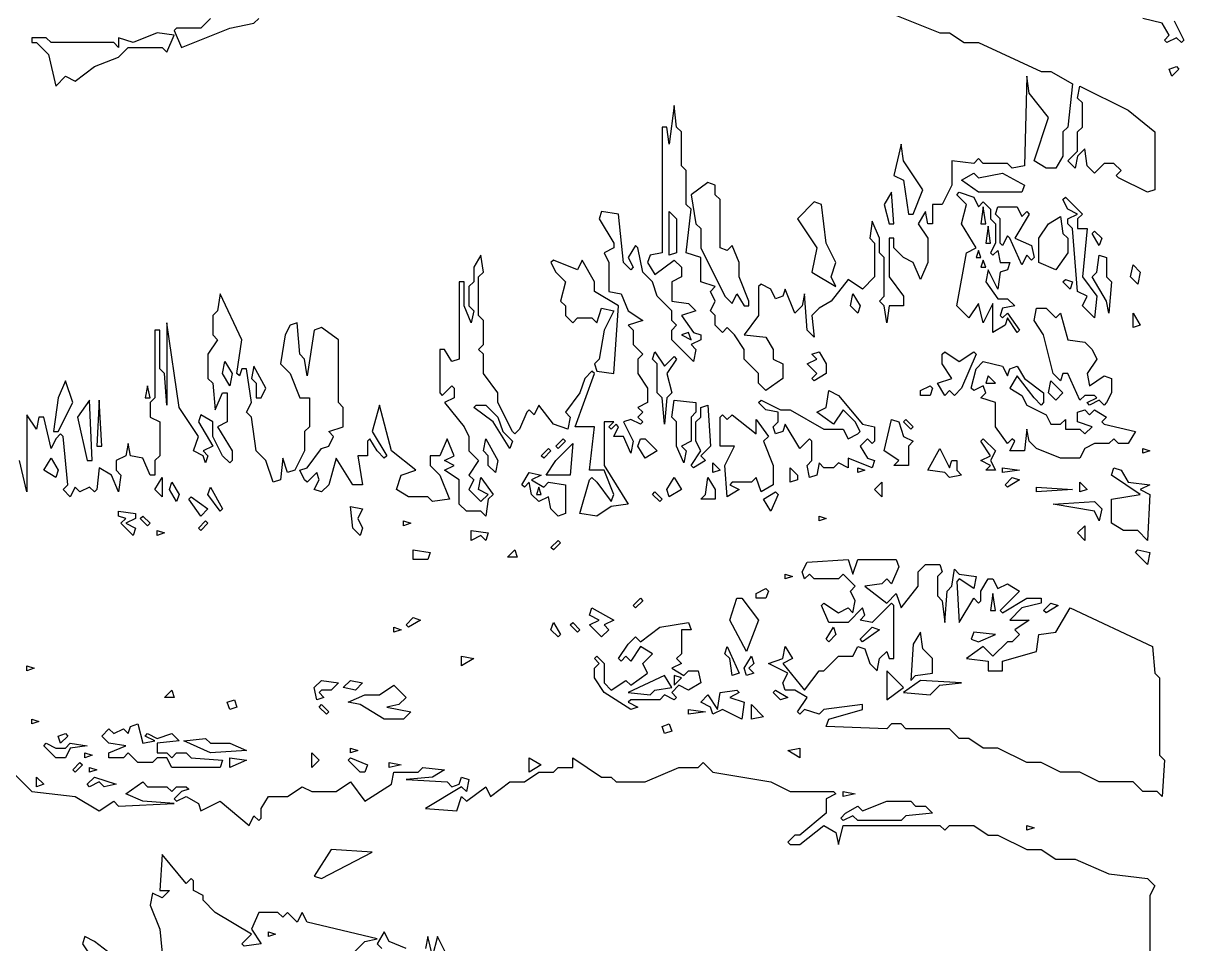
# Model space of a CAD drawing. Header units: millimetres. Extents: x -1921 to 1919, y -2 to 9002.
# Drawn here: x -1151 to -94, y 4905 to 5744 of the extents above; entities that cross this region are included whole.
import ezdxf

# ---------------------------------------------------------------- set-up
doc = ezdxf.new("R2010")
doc.units = ezdxf.units.MM
doc.layers.add('ALMOND-DRAW-PROFILE', color=7, linetype='Continuous', lineweight=25)

msp = doc.modelspace()

# ---------------------------------------------------------------- linework, layer by layer
at = {"layer": 'ALMOND-DRAW-PROFILE'}
for points in [[(-360, 5752.7), (-315.9, 5735.1), (-307.1, 5735.1), (-293.9, 5726.3), (-280.7, 5726.3), (-223.5, 5699.9), (-214.7, 5699.9), (-194.9, 5688.8), (-199.3, 5649.2), (-203.7, 5644.8), (-203.7, 5622.8), (-210.3, 5611.8), (-219.1, 5611.8), (-230.1, 5618.4), (-216.9, 5658), (-234.5, 5680), (-236.7, 5695.5), (-238.9, 5614), (-249.9, 5611.8), (-254.3, 5616.2), (-276.3, 5616.2), (-280.7, 5620.6), (-285.1, 5616.2), (-304.9, 5618.4), (-304.9, 5596.4), (-313.7, 5578.8), (-322.5, 5578.8), (-322.5, 5561.2), (-326.9, 5561.2), (-329.1, 5572.2), (-335.8, 5561.2), (-326.9, 5547.9), (-326.9, 5525.9), (-333.6, 5510.5), (-340.2, 5525.9), (-349, 5530.3), (-357.8, 5539.1), (-357.8, 5547.9), (-362.2, 5547.9), (-362.2, 5512.7), (-349, 5495.1), (-349, 5486.3), (-362.2, 5486.3), (-364.4, 5470.9), (-366.6, 5486.3), (-371, 5490.7), (-366.6, 5495.1), (-366.6, 5530.3), (-371, 5534.7), (-371, 5547.9), (-377.6, 5563.4), (-379.8, 5547.9), (-375.4, 5543.5), (-375.4, 5512.7), (-386.4, 5501.7), (-399.6, 5510.5), (-415, 5490.7), (-426, 5484.1), (-432.6, 5477.5), (-430.4, 5457.7), (-437, 5464.3), (-439.2, 5497.3), (-441.4, 5486.3), (-448, 5479.7), (-456.8, 5501.7), (-459, 5495.1), (-465.6, 5492.9), (-470, 5501.7), (-478.9, 5506.1), (-481.1, 5503.9), (-481.1, 5477.5), (-494.3, 5459.9), (-474.5, 5457.7), (-467.8, 5446.7), (-467.8, 5437.9), (-459, 5433.5), (-459, 5420.3), (-474.5, 5409.2), (-481.1, 5415.9), (-481.1, 5424.7), (-494.3, 5437.9), (-494.3, 5446.7), (-503.1, 5459.9), (-509.7, 5466.5), (-514.1, 5462.1), (-520.7, 5468.7), (-520.7, 5477.5), (-525.1, 5481.9), (-520.7, 5490.7), (-525.1, 5499.5), (-520.7, 5503.9), (-533.9, 5508.3), (-533.9, 5530.3), (-547.1, 5534.7), (-542.7, 5574.4), (-547.1, 5578.8), (-547.1, 5609.6), (-551.5, 5614), (-551.5, 5644.8), (-555.9, 5649.2), (-558.1, 5669), (-562.5, 5633.8), (-564.7, 5649.2), (-569.1, 5649.2), (-569.1, 5534.7), (-580.1, 5532.5), (-582.3, 5525.9), (-575.7, 5514.9), (-558.1, 5528.1), (-551.5, 5521.5), (-551.5, 5512.7), (-560.3, 5508.3), (-560.3, 5490.7), (-544.9, 5488.5), (-538.3, 5481.9), (-551.5, 5477.5), (-540.5, 5462.1), (-533.9, 5459.9), (-533.9, 5455.5), (-542.7, 5451.1), (-538.3, 5446.7), (-540.5, 5435.7), (-560.3, 5455.5), (-560.3, 5464.3), (-555.9, 5468.7), (-560.3, 5473.1), (-560.3, 5481.9), (-573.5, 5495.1), (-577.9, 5508.3), (-586.7, 5517.1), (-591.1, 5539.1), (-593.3, 5541.3), (-599.9, 5530.3), (-595.5, 5521.5), (-597.7, 5519.3), (-604.3, 5525.9), (-608.7, 5570), (-624.2, 5572.2), (-626.4, 5565.6), (-613.1, 5543.5), (-613.1, 5539.1), (-622, 5534.7), (-617.6, 5525.9), (-617.6, 5499.5), (-606.5, 5497.3), (-599.9, 5481.9), (-586.7, 5473.1), (-599.9, 5468.7), (-595.5, 5464.3), (-595.5, 5451.1), (-586.7, 5442.3), (-591.1, 5437.9), (-591.1, 5424.7), (-582.3, 5411.4), (-582.3, 5398.2), (-591.1, 5393.8), (-586.7, 5389.4), (-591.1, 5385), (-586.7, 5380.6), (-588.9, 5378.4), (-597.7, 5382.8), (-604.3, 5380.6), (-595.5, 5363), (-597.7, 5352), (-604.3, 5367.4), (-613.1, 5367.4), (-608.7, 5376.2), (-610.9, 5378.4), (-615.4, 5374), (-617.6, 5376.2), (-613.1, 5380.6), (-622, 5380.6), (-622, 5341), (-599.9, 5305.8), (-615.4, 5303.6), (-628.6, 5294.8), (-644, 5297), (-635.2, 5327.8), (-633, 5330), (-628.6, 5325.6), (-615.4, 5308), (-613.1, 5314.6), (-622, 5336.6), (-635.2, 5336.6), (-630.8, 5376.2), (-648.4, 5376.2), (-630.8, 5424.7), (-633, 5426.9), (-639.6, 5420.3), (-644, 5407), (-657.2, 5389.4), (-652.8, 5385), (-655, 5374), (-668.2, 5378.4), (-681.4, 5396), (-685.8, 5387.2), (-690.2, 5391.6), (-692.4, 5389.4), (-699, 5374), (-703.4, 5369.6), (-705.6, 5371.8), (-718.8, 5398.2), (-718.8, 5407), (-732, 5424.7), (-732, 5442.3), (-736.4, 5446.7), (-732, 5451.1), (-732, 5473.1), (-736.4, 5477.5), (-736.4, 5512.7), (-732, 5517.1), (-734.2, 5532.5), (-740.8, 5521.5), (-740.8, 5508.3), (-745.2, 5503.9), (-745.2, 5486.3), (-740.8, 5481.9), (-743, 5470.9), (-749.6, 5486.3), (-749.6, 5508.3), (-754, 5508.3), (-754, 5437.9), (-760.7, 5435.7), (-767.3, 5446.7), (-771.7, 5446.7), (-771.7, 5407), (-769.5, 5404.8), (-760.7, 5413.6), (-758.5, 5411.4), (-758.5, 5402.6), (-767.3, 5398.2), (-749.6, 5376.2), (-745.2, 5367.4), (-745.2, 5354.2), (-736.4, 5345.4), (-745.2, 5332.2), (-740.8, 5327.8), (-745.2, 5319), (-734.2, 5308), (-727.6, 5314.6), (-736.4, 5319), (-734.2, 5330), (-723.2, 5314.6), (-727.6, 5310.2), (-729.8, 5294.8), (-734.2, 5299.2), (-747.4, 5299.2), (-754, 5305.8), (-754, 5327.8), (-767.3, 5336.6), (-758.5, 5341), (-767.3, 5345.4), (-758.5, 5349.8), (-765.1, 5365.2), (-771.7, 5349.8), (-780.5, 5349.8), (-780.5, 5341), (-771.7, 5332.2), (-762.9, 5310.2), (-778.3, 5308), (-782.7, 5312.4), (-800.3, 5312.4), (-811.3, 5319), (-806.9, 5332.2), (-793.7, 5336.6), (-815.7, 5354.2), (-826.7, 5396), (-833.3, 5371.8), (-820.1, 5349.8), (-822.3, 5347.6), (-828.9, 5354.2), (-835.5, 5365.2), (-837.7, 5363), (-837.7, 5349.8), (-846.5, 5349.8), (-842.1, 5323.4), (-850.9, 5323.4), (-866.3, 5347.6), (-872.9, 5323.4), (-879.5, 5316.8), (-886.1, 5319), (-881.7, 5327.8), (-883.9, 5334.4), (-892.7, 5325.6), (-894.9, 5327.8), (-899.4, 5336.6), (-892.7, 5338.8), (-879.5, 5356.4), (-872.9, 5358.6), (-868.5, 5367.4), (-872.9, 5371.8), (-859.7, 5376.2), (-859.7, 5393.8), (-864.1, 5398.2), (-864.1, 5455.5), (-879.5, 5466.5), (-886.1, 5464.3), (-892.7, 5422.5), (-894.9, 5437.9), (-899.4, 5442.3), (-901.6, 5470.9), (-908.2, 5468.7), (-912.6, 5459.9), (-917, 5433.5), (-908.2, 5424.7), (-899.4, 5402.6), (-890.5, 5402.6), (-890.5, 5376.2), (-894.9, 5371.8), (-894.9, 5354.2), (-903.8, 5336.6), (-910.4, 5334.4), (-914.8, 5347.6), (-917, 5327.8), (-923.6, 5325.6), (-930.2, 5345.4), (-939, 5354.2), (-943.4, 5385), (-947.8, 5389.4), (-943.4, 5398.2), (-947.8, 5429.1), (-952.2, 5429.1), (-954.4, 5422.5), (-956.6, 5424.7), (-952.2, 5455.5), (-972, 5497.3), (-974.2, 5481.9), (-978.6, 5477.5), (-978.6, 5459.9), (-974.2, 5455.5), (-983, 5442.3), (-983, 5420.3), (-978.6, 5415.9), (-976.4, 5391.6), (-969.8, 5407), (-965.4, 5407), (-965.4, 5380.6), (-974.2, 5376.2), (-961, 5354.2), (-961, 5345.4), (-963.2, 5343.2), (-969.8, 5349.8), (-978.6, 5367.4), (-978.6, 5380.6), (-989.6, 5387.2), (-991.8, 5380.6), (-978.6, 5358.6), (-987.4, 5354.2), (-983, 5349.8), (-985.2, 5343.2), (-987.4, 5349.8), (-996.2, 5354.2), (-991.8, 5367.4), (-1009.4, 5393.8), (-1020.4, 5470.9), (-1020.4, 5396), (-1022.6, 5424.7), (-1027, 5429.1), (-1027, 5464.3), (-1031.4, 5464.3), (-1031.4, 5402.6), (-1035.8, 5398.2), (-1035.8, 5385), (-1027, 5380.6), (-1027, 5349.8), (-1031.4, 5345.4), (-1031.4, 5332.2), (-1035.8, 5332.2), (-1042.5, 5347.6), (-1053.5, 5349.8), (-1055.7, 5360.8), (-1057.9, 5349.8), (-1066.7, 5345.4), (-1066.7, 5336.6), (-1062.3, 5332.2), (-1064.5, 5316.8), (-1071.1, 5332.2), (-1082.1, 5338.8), (-1084.3, 5319), (-1086.5, 5316.8), (-1090.9, 5321.2), (-1099.7, 5316.8), (-1104.1, 5321.2), (-1108.5, 5312.4), (-1115.1, 5319), (-1110.7, 5323.4), (-1115.1, 5367.4), (-1117.3, 5369.6), (-1121.7, 5365.2), (-1126.1, 5356.4), (-1132.7, 5385), (-1137.1, 5385), (-1139.3, 5374), (-1148.1, 5387.2), (-1148.1, 5316.8), (-1154.7, 5345.4)], [(-980.8, 5748.3), (-989.6, 5739.5), (-1011.6, 5739.5), (-1013.8, 5737.3), (-1007.2, 5721.9), (-963.2, 5739.5), (-941.2, 5743.9), (-936.8, 5748.3)], [(-102.4, 5746.1), (-93.6, 5728.5), (-95.8, 5726.3), (-100.2, 5730.7), (-109, 5726.3), (-111.2, 5728.5), (-106.8, 5732.9), (-113.4, 5743.9), (-131, 5748.3)], [(-1159.1, 5059.2), (-1143.7, 5043.8), (-1104.1, 5039.4), (-1082.1, 5026.2), (-1068.9, 5035), (-1064.5, 5030.6), (-1013.8, 5032.8), (-1042.5, 5035), (-1057.9, 5041.6), (-1042.5, 5052.6), (-1038.1, 5048.2), (-1020.4, 5048.2), (-1016, 5043.8), (-1011.6, 5048.2), (-1002.8, 5048.2), (-1000.6, 5046), (-1007.2, 5043.8), (-1013.8, 5037.2), (-1011.6, 5035), (-1002.8, 5039.4), (-991.8, 5032.8), (-989.6, 5026.2), (-972, 5035), (-945.6, 5013), (-941.2, 5021.8), (-936.8, 5017.4), (-934.6, 5019.6), (-934.6, 5028.4), (-928, 5039.4), (-910.4, 5039.4), (-897.2, 5048.2), (-888.3, 5043.8), (-866.3, 5043.8), (-853.1, 5052.6), (-839.9, 5035), (-815.7, 5050.4), (-813.5, 5061.4), (-791.5, 5061.4), (-787.1, 5065.8), (-767.3, 5063.6), (-778.3, 5057), (-802.5, 5054.8), (-765.1, 5052.6), (-760.7, 5048.2), (-754, 5050.4), (-751.8, 5057), (-745.2, 5054.8), (-747.4, 5043.8), (-751.8, 5048.2), (-784.9, 5028.4), (-756.3, 5026.2), (-751.8, 5039.4), (-747.4, 5035), (-729.8, 5048.2), (-725.4, 5039.4), (-707.8, 5052.6), (-694.6, 5052.6), (-681.4, 5061.4), (-668.2, 5061.4), (-663.8, 5065.8), (-650.6, 5065.8), (-650.6, 5074.6), (-624.2, 5057), (-615.4, 5057), (-610.9, 5052.6), (-584.5, 5052.6), (-553.7, 5065.8), (-536.1, 5065.8), (-531.7, 5070.2), (-522.9, 5061.4), (-470, 5052.6), (-452.4, 5043.8), (-412.8, 5043.8), (-410.6, 5041.6), (-419.4, 5037.2), (-419.4, 5024), (-443.6, 5004.2), (-448, 5004.2), (-454.6, 4997.6), (-452.4, 4995.4), (-443.6, 4995.4), (-421.6, 5013), (-410.6, 5006.4), (-408.4, 4995.4), (-404, 5013), (-315.9, 5013), (-311.5, 5008.6), (-307.1, 5013), (-285.1, 5013), (-271.9, 5004.2), (-263.1, 5004.2), (-236.7, 4990.9), (-223.5, 4990.9), (-210.3, 4982.1), (-192.7, 4982.1), (-161.8, 4968.9), (-126.6, 4964.5), (-120, 4957.9), (-124.4, 4949.1), (-124.4, 4887.5)], [(-850.9, 4896.3), (-839.9, 4907.3), (-828.9, 4909.5), (-892.7, 4924.9), (-897.2, 4933.7), (-901.6, 4924.9), (-910.4, 4933.7), (-914.8, 4929.3), (-919.2, 4933.7), (-936.8, 4933.7), (-943.4, 4918.3), (-934.6, 4905.1), (-950, 4902.9), (-952.2, 4905.1), (-943.4, 4913.9), (-976.4, 4933.7), (-987.4, 4944.7), (-987.4, 4949.1), (-996.2, 4953.5), (-996.2, 4962.3), (-998.4, 4964.5), (-1002.8, 4960.1), (-1024.8, 4986.5), (-1027, 4953.5), (-1018.2, 4953.5), (-1024.8, 4946.9), (-1033.6, 4951.3), (-1035.8, 4940.3), (-1027, 4918.3), (-1022.6, 4874.3)], [(-1066.7, 4891.9), (-1086.5, 4907.3), (-1095.3, 4911.7), (-1097.5, 4905.1), (-1079.9, 4878.7)], [(-802.5, 4900.7), (-817.9, 4907.3), (-822.3, 4916.1), (-828.9, 4905.1), (-824.5, 4900.7)], [(-765.1, 4894.1), (-773.9, 4911.7), (-778.3, 4894.1), (-782.7, 4911.7), (-784.9, 4900.7)]]:
    msp.add_lwpolyline(points, dxfattribs=at)
for points in [[(-1121.7, 5686.6), (-1112.9, 5695.5), (-1104.1, 5691), (-1086.5, 5704.3), (-1064.5, 5713.1), (-1055.7, 5721.9), (-1024.8, 5721.9), (-1020.4, 5717.5), (-1013.8, 5732.9), (-1029.2, 5735.1), (-1051.3, 5726.3), (-1064.5, 5730.7), (-1064.5, 5721.9), (-1068.9, 5726.3), (-1126.1, 5726.3), (-1130.5, 5730.7), (-1143.7, 5730.7), (-1143.7, 5726.3), (-1139.3, 5726.3), (-1128.3, 5715.3)], [(-104.6, 5695.5), (-106.8, 5702.1), (-100.2, 5704.3), (-98, 5702.1)], [(-126.6, 5589.8), (-153, 5603), (-155.2, 5605.2), (-150.8, 5609.6), (-157.4, 5616.2), (-166.2, 5616.2), (-175, 5607.4), (-181.6, 5614), (-183.8, 5629.4), (-190.4, 5622.8), (-192.7, 5611.8), (-199.3, 5618.4), (-190.4, 5627.2), (-190.4, 5644.8), (-186, 5649.2), (-186, 5671.2), (-190.4, 5675.6), (-188.2, 5686.6), (-144.2, 5664.6), (-120, 5644.8), (-120, 5592)], [(-344.6, 5570), (-340.2, 5570), (-331.3, 5592), (-349, 5618.4), (-351.2, 5633.8), (-357.8, 5605.2), (-349, 5600.8)], [(-280.7, 5589.8), (-296.1, 5600.8), (-285.1, 5607.4), (-280.7, 5603), (-258.7, 5607.4), (-238.9, 5596.4), (-241.1, 5589.8)], [(-494.3, 5486.3), (-489.9, 5486.3), (-489.9, 5490.7), (-498.7, 5512.7), (-498.7, 5525.9), (-505.3, 5541.3), (-509.7, 5536.9), (-516.3, 5539.1), (-516.3, 5583.2), (-520.7, 5587.6), (-520.7, 5596.4), (-527.3, 5598.6), (-542.7, 5587.6), (-538.3, 5561.2), (-533.9, 5556.8), (-533.9, 5539.1), (-511.9, 5495.1), (-505.3, 5488.5), (-500.9, 5497.3)], [(-362.2, 5561.2), (-357.8, 5561.2), (-360, 5589.8), (-366.6, 5578.8)], [(-267.5, 5462.1), (-267.5, 5488.5), (-276.3, 5470.9), (-280.7, 5488.5), (-289.5, 5475.3), (-300.5, 5486.3), (-291.7, 5534.7), (-282.9, 5539.1), (-296.1, 5561.2), (-291.7, 5578.8), (-300.5, 5587.6), (-298.3, 5589.8), (-285.1, 5585.4), (-280.7, 5576.6), (-276.3, 5581), (-269.7, 5574.4), (-269.7, 5565.6), (-265.3, 5561.2), (-265.3, 5543.5), (-269.7, 5534.7), (-267.5, 5532.5), (-263.1, 5536.9), (-260.9, 5525.9), (-252.1, 5525.9), (-254.3, 5519.3), (-260.9, 5517.1), (-263.1, 5501.7), (-271.9, 5519.3), (-274.1, 5508.3), (-263.1, 5492.9), (-254.3, 5492.9), (-247.7, 5486.3), (-258.7, 5484.1), (-260.9, 5477.5), (-258.7, 5475.3), (-254.3, 5479.7), (-243.3, 5464.3), (-245.5, 5462.1), (-254.3, 5475.3), (-256.5, 5468.7)], [(-410.6, 5503.9), (-415, 5512.7), (-410.6, 5525.9), (-419.4, 5543.5), (-423.8, 5578.8), (-430.4, 5581), (-445.8, 5565.6), (-428.2, 5539.1), (-432.6, 5517.1)], [(-278.5, 5561.2), (-274.1, 5561.2), (-276.3, 5576.6)], [(-241.1, 5523.7), (-252.1, 5547.9), (-254.3, 5550.1), (-258.7, 5541.3), (-260.9, 5543.5), (-260.9, 5565.6), (-265.3, 5570), (-263.1, 5576.6), (-245.5, 5576.6), (-241.1, 5567.8), (-236.7, 5572.2), (-234.5, 5570), (-247.7, 5547.9), (-232.3, 5541.3), (-230.1, 5530.3), (-232.3, 5528.1), (-236.7, 5532.5)], [(-175, 5475.3), (-186, 5486.3), (-181.6, 5495.1), (-190.4, 5499.5), (-194.9, 5556.8), (-199.3, 5561.2), (-199.3, 5565.6), (-190.4, 5570), (-199.3, 5574.4), (-203.7, 5583.2), (-201.5, 5585.4), (-186, 5570), (-190.4, 5565.6), (-190.4, 5556.8), (-181.6, 5556.8), (-186, 5512.7), (-172.8, 5495.1)], [(-562.5, 5532.5), (-562.5, 5572.2), (-555.9, 5565.6), (-555.9, 5534.7)], [(-225.7, 5525.9), (-225.7, 5547.9), (-216.9, 5561.2), (-205.9, 5567.8), (-203.7, 5552.3), (-199.3, 5547.9), (-199.3, 5534.7), (-210.3, 5519.3)], [(-274.1, 5543.5), (-269.7, 5543.5), (-271.9, 5559)], [(-170.6, 5541.3), (-177.2, 5552.3), (-175, 5554.5), (-168.4, 5547.9)], [(-282.9, 5530.3), (-278.5, 5530.3), (-280.7, 5536.9)], [(-613.1, 5424.7), (-608.7, 5486.3), (-630.8, 5499.5), (-630.8, 5508.3), (-641.8, 5528.1), (-646.2, 5519.3), (-668.2, 5528.1), (-670.4, 5525.9), (-666, 5517.1), (-657.2, 5508.3), (-661.6, 5490.7), (-657.2, 5486.3), (-657.2, 5477.5), (-650.6, 5470.9), (-646.2, 5475.3), (-633, 5475.3), (-628.6, 5470.9), (-624.2, 5484.1), (-613.1, 5481.9), (-622, 5464.3), (-626.4, 5437.9), (-630.8, 5433.5), (-628.6, 5426.9)], [(-278.5, 5521.5), (-274.1, 5521.5), (-276.3, 5528.1)], [(-161.8, 5479.7), (-164, 5490.7), (-177.2, 5512.7), (-172.8, 5517.1), (-170.6, 5532.5), (-164, 5530.3), (-164, 5512.7), (-159.6, 5508.3)], [(-135.4, 5506.1), (-142, 5512.7), (-139.8, 5523.7), (-133.2, 5517.1)], [(-197.1, 5501.7), (-203.7, 5508.3), (-201.5, 5510.5), (-194.9, 5508.3)], [(-390.8, 5479.7), (-397.4, 5486.3), (-395.2, 5497.3), (-388.6, 5486.3)], [(-179.4, 5396), (-181.6, 5398.2), (-172.8, 5402.6), (-175, 5404.8), (-183.8, 5404.8), (-188.2, 5400.4), (-199.3, 5424.7), (-203.7, 5424.7), (-205.9, 5418.1), (-212.5, 5424.7), (-221.3, 5459.9), (-230.1, 5473.1), (-227.9, 5484.1), (-219.1, 5484.1), (-210.3, 5475.3), (-205.9, 5479.7), (-199.3, 5455.5), (-183.8, 5453.3), (-177.2, 5446.7), (-172.8, 5437.9), (-181.6, 5424.7), (-179.4, 5413.6), (-166.2, 5422.5), (-159.6, 5420.3), (-159.6, 5407), (-164, 5398.2), (-166.2, 5396), (-170.6, 5400.4)], [(-139.8, 5466.5), (-139.8, 5479.7), (-133.2, 5468.7)], [(-542.7, 5455.5), (-544.9, 5462.1), (-551.5, 5459.9)], [(-566.9, 5378.4), (-569.1, 5402.6), (-573.5, 5407), (-573.5, 5433.5), (-577.9, 5437.9), (-575.7, 5444.5), (-566.9, 5431.3), (-558.1, 5440.1), (-555.9, 5437.9), (-564.7, 5424.7), (-560.3, 5407), (-564.7, 5402.6)], [(-430.4, 5418.1), (-432.6, 5420.3), (-428.2, 5424.7), (-437, 5433.5), (-428.2, 5437.9), (-432.6, 5442.3), (-426, 5444.5), (-419.4, 5433.5), (-419.4, 5424.7)], [(-311.5, 5404.8), (-318.1, 5415.9), (-304.9, 5420.3), (-313.7, 5433.5), (-313.7, 5442.3), (-311.5, 5444.5), (-298.3, 5435.7), (-285.1, 5444.5), (-282.9, 5442.3), (-296.1, 5411.4), (-302.7, 5404.8), (-307.1, 5409.2)], [(-963.2, 5413.6), (-969.8, 5424.7), (-967.6, 5435.7), (-961, 5424.7)], [(-939, 5402.6), (-934.6, 5402.6), (-930.2, 5411.4), (-941.2, 5431.3), (-943.4, 5420.3), (-939, 5415.9)], [(-205.9, 5347.6), (-227.9, 5356.4), (-234.5, 5363), (-236.7, 5374), (-238.9, 5354.2), (-252.1, 5354.2), (-247.7, 5363), (-249.9, 5365.2), (-254.3, 5360.8), (-265.3, 5376.2), (-265.3, 5398.2), (-278.5, 5402.6), (-274.1, 5407), (-276.3, 5413.6), (-285.1, 5409.2), (-287.3, 5411.4), (-282.9, 5429.1), (-276.3, 5435.7), (-258.7, 5431.3), (-254.3, 5422.5), (-252.1, 5429.1), (-245.5, 5431.3), (-238.9, 5420.3), (-221.3, 5407), (-221.3, 5398.2), (-223.5, 5396), (-230.1, 5402.6), (-245.5, 5422.5), (-252.1, 5411.4), (-241.1, 5404.8), (-236.7, 5396), (-219.1, 5387.2), (-214.7, 5378.4), (-205.9, 5378.4), (-201.5, 5382.8), (-201.5, 5374), (-188.2, 5374), (-183.8, 5369.6), (-177.2, 5376.2), (-190.4, 5380.6), (-190.4, 5389.4), (-183.8, 5391.6), (-179.4, 5387.2), (-175, 5391.6), (-164, 5385), (-168.4, 5380.6), (-166.2, 5378.4), (-137.6, 5371.8), (-144.2, 5360.8), (-153, 5360.8), (-157.4, 5365.2), (-161.8, 5360.8), (-175, 5360.8), (-183.8, 5356.4), (-188.2, 5347.6)], [(-1123.9, 5371.8), (-1119.5, 5371.8), (-1106.3, 5398.2), (-1112.9, 5418.1), (-1119.5, 5402.6)], [(-274.1, 5415.9), (-265.3, 5415.9), (-271.9, 5422.5)], [(-210.3, 5400.4), (-216.9, 5407), (-214.7, 5418.1), (-203.7, 5407)], [(-1040.3, 5402.6), (-1035.8, 5402.6), (-1038.1, 5413.6)], [(-434.8, 5330), (-437, 5341), (-432.6, 5345.4), (-432.6, 5363), (-434.8, 5365.2), (-443.6, 5356.4), (-456.8, 5378.4), (-459, 5371.8), (-465.6, 5369.6), (-467.8, 5376.2), (-463.4, 5380.6), (-463.4, 5389.4), (-474.5, 5391.6), (-481.1, 5398.2), (-478.9, 5400.4), (-461.2, 5391.6), (-452.4, 5391.6), (-421.6, 5374), (-404, 5374), (-399.6, 5365.2), (-390.8, 5369.6), (-388.6, 5371.8), (-393, 5380.6), (-404, 5391.6), (-412.8, 5378.4), (-428.2, 5389.4), (-419.4, 5393.8), (-417.2, 5409.2), (-408.4, 5404.8), (-386.4, 5378.4), (-375.4, 5376.2), (-375.4, 5363), (-377.6, 5360.8), (-382, 5365.2), (-388.6, 5358.6), (-382, 5347.6), (-375.4, 5345.4), (-377.6, 5338.8), (-399.6, 5347.6), (-399.6, 5338.8), (-408.4, 5343.2), (-412.8, 5338.8), (-421.6, 5338.8), (-426, 5343.2), (-428.2, 5332.2)], [(-333.6, 5404.8), (-333.6, 5409.2), (-324.7, 5413.6), (-322.5, 5411.4), (-324.7, 5404.8)], [(-1093.1, 5345.4), (-1088.7, 5345.4), (-1090.9, 5400.4), (-1101.9, 5385)], [(-1084.3, 5358.6), (-1079.9, 5358.6), (-1082.1, 5400.4)], [(-707.8, 5356.4), (-723.2, 5380.6), (-740.8, 5393.8), (-738.6, 5396), (-729.8, 5396), (-718.8, 5385), (-714.4, 5371.8), (-705.6, 5363)], [(-549.3, 5343.2), (-555.9, 5358.6), (-555.9, 5380.6), (-560.3, 5385), (-558.1, 5400.4), (-538.3, 5398.2), (-538.3, 5389.4), (-542.7, 5385), (-542.7, 5363), (-551.5, 5358.6), (-547.1, 5354.2)], [(-540.5, 5338.8), (-542.7, 5341), (-533.9, 5354.2), (-538.3, 5363), (-538.3, 5380.6), (-533.9, 5385), (-533.9, 5393.8), (-527.3, 5396), (-525.1, 5358.6), (-533.9, 5349.8), (-529.5, 5345.4)], [(-509.7, 5312.4), (-511.9, 5341), (-503.1, 5358.6), (-516.3, 5358.6), (-516.3, 5385), (-514.1, 5387.2), (-509.7, 5382.8), (-505.3, 5387.2), (-483.3, 5369.6), (-483.3, 5382.8), (-472.2, 5367.4), (-476.7, 5363), (-467.8, 5341), (-467.8, 5323.4), (-478.9, 5316.8), (-483.3, 5330), (-487.7, 5325.6), (-505.3, 5325.6), (-507.5, 5323.4), (-498.7, 5319)], [(-357.8, 5341), (-353.4, 5345.4), (-366.6, 5354.2), (-360, 5382.8), (-353.4, 5380.6), (-349, 5367.4), (-340.2, 5363), (-344.6, 5358.6), (-344.6, 5341)], [(-342.4, 5374), (-349, 5380.6), (-346.8, 5382.8), (-340.2, 5376.2)], [(-721, 5334.4), (-727.6, 5341), (-727.6, 5349.8), (-732, 5354.2), (-729.8, 5365.2), (-718.8, 5345.4)], [(-663.8, 5356.4), (-666, 5358.6), (-659.4, 5365.2), (-657.2, 5363)], [(-584.5, 5347.6), (-591.1, 5358.6), (-588.9, 5365.2), (-584.5, 5365.2), (-573.5, 5354.2)], [(-274.1, 5336.6), (-269.7, 5341), (-278.5, 5345.4), (-269.7, 5349.8), (-278.5, 5363), (-276.3, 5365.2), (-265.3, 5354.2), (-269.7, 5345.4), (-265.3, 5336.6)], [(-677, 5347.6), (-679.2, 5349.8), (-672.6, 5356.4), (-670.4, 5354.2)], [(-674.8, 5332.2), (-666, 5345.4), (-650.6, 5360.8), (-652.8, 5332.2)], [(-307.1, 5330), (-311.5, 5334.4), (-326.9, 5336.6), (-315.9, 5356.4), (-307.1, 5338.8), (-304.9, 5345.4), (-300.5, 5345.4), (-300.5, 5336.6), (-296.1, 5332.2)], [(-131, 5352), (-131, 5356.4), (-124.4, 5354.2)], [(-1121.7, 5330), (-1132.7, 5336.6), (-1126.1, 5347.6), (-1119.5, 5336.6)], [(-522.9, 5334.4), (-522.9, 5343.2), (-516.3, 5336.6)], [(-663.8, 5294.8), (-670.4, 5301.4), (-672.6, 5312.4), (-681.4, 5308), (-688, 5314.6), (-690.2, 5325.6), (-694.6, 5321.2), (-696.8, 5323.4), (-690.2, 5334.4), (-679.2, 5332.2), (-688, 5327.8), (-677, 5321.2), (-672.6, 5325.6), (-657.2, 5323.4), (-657.2, 5297)], [(-452.4, 5325.6), (-452.4, 5338.8), (-445.8, 5332.2), (-445.8, 5327.8)], [(-390.8, 5334.4), (-390.8, 5338.8), (-384.2, 5336.6)], [(-258.7, 5334.4), (-258.7, 5338.8), (-243.3, 5336.6)], [(-126.6, 5272.7), (-135.4, 5281.6), (-148.6, 5281.6), (-159.6, 5288.2), (-159.6, 5310.2), (-133.2, 5314.6), (-159.6, 5332.2), (-157.4, 5338.8), (-150.8, 5336.6), (-144.2, 5325.6), (-124.4, 5323.4), (-133.2, 5319), (-124.4, 5314.6)], [(-1024.8, 5312.4), (-1031.4, 5319), (-1024.8, 5330)], [(-1011.6, 5308), (-1018.2, 5319), (-1016, 5325.6), (-1009.4, 5314.6)], [(-972, 5299.2), (-983, 5314.6), (-980.8, 5321.2), (-969.8, 5301.4)], [(-683.6, 5314.6), (-679.2, 5314.6), (-681.4, 5321.2)], [(-562.5, 5312.4), (-564.7, 5319), (-558.1, 5330), (-551.5, 5319)], [(-533.9, 5310.2), (-529.5, 5314.6), (-527.3, 5330), (-520.7, 5319), (-520.7, 5310.2)], [(-368.8, 5312.4), (-375.4, 5319), (-368.8, 5325.6)], [(-254.3, 5321.2), (-256.5, 5323.4), (-249.9, 5330), (-243.3, 5327.8)], [(-227.9, 5316.8), (-227.9, 5321.2), (-194.9, 5319)], [(-188.2, 5316.8), (-188.2, 5325.6), (-181.6, 5319)], [(-989.6, 5294.8), (-1000.6, 5310.2), (-998.4, 5312.4), (-983, 5301.4)], [(-571.3, 5308), (-577.9, 5314.6), (-575.7, 5316.8), (-569.1, 5310.2)], [(-470, 5299.2), (-476.7, 5310.2), (-465.6, 5316.8), (-463.4, 5314.6)], [(-844.3, 5277.2), (-850.9, 5283.8), (-853.1, 5303.6), (-842.1, 5301.4), (-846.5, 5292.6), (-842.1, 5283.8)], [(-170.6, 5290.4), (-175, 5299.2), (-212.5, 5305.8), (-175, 5308), (-168.4, 5301.4)], [(-1051.3, 5277.2), (-1062.3, 5288.2), (-1057.9, 5292.6), (-1064.5, 5294.8), (-1064.5, 5299.2), (-1049.1, 5297), (-1049.1, 5292.6), (-1057.9, 5288.2), (-1049.1, 5283.8)], [(-1038.1, 5286), (-1044.7, 5292.6), (-1042.5, 5294.8), (-1035.8, 5288.2)], [(-989.6, 5281.6), (-991.8, 5283.8), (-985.2, 5290.4), (-983, 5288.2)], [(-804.7, 5286), (-804.7, 5290.4), (-798.1, 5288.2)], [(-426, 5290.4), (-426, 5294.8), (-419.4, 5292.6)], [(-1029.2, 5277.2), (-1029.2, 5281.6), (-1022.6, 5279.4)], [(-743, 5272.7), (-743, 5281.6), (-727.6, 5279.4), (-729.8, 5272.7), (-734.2, 5277.2)], [(-183.8, 5272.7), (-190.4, 5279.4), (-183.8, 5286)], [(-668.2, 5263.9), (-670.4, 5266.1), (-663.8, 5272.7), (-661.6, 5270.5)], [(-795.9, 5255.1), (-795.9, 5263.9), (-780.5, 5261.7), (-782.7, 5255.1)], [(-710, 5257.3), (-703.4, 5263.9), (-701.2, 5257.3)], [(-126.6, 5250.7), (-137.6, 5261.7), (-135.4, 5263.9), (-124.4, 5261.7)], [(-113.4, 5039.4), (-117.8, 5043.8), (-131, 5043.8), (-139.8, 5052.6), (-170.6, 5052.6), (-188.2, 5061.4), (-205.9, 5061.4), (-223.5, 5070.2), (-236.7, 5070.2), (-263.1, 5083.4), (-276.3, 5083.4), (-289.5, 5092.2), (-298.3, 5092.2), (-307.1, 5101), (-346.8, 5101), (-351.2, 5105.4), (-360, 5105.4), (-364.4, 5101), (-419.4, 5103.2), (-417.2, 5109.8), (-386.4, 5118.6), (-386.4, 5123), (-421.6, 5118.6), (-426, 5114.2), (-439.2, 5118.6), (-443.6, 5114.2), (-445.8, 5116.4), (-437, 5129.6), (-448, 5136.3), (-456.8, 5136.3), (-459, 5142.9), (-454.6, 5151.7), (-472.2, 5160.5), (-459, 5164.9), (-456.8, 5175.9), (-450.2, 5164.9), (-459, 5160.5), (-439.2, 5136.3), (-426, 5153.9), (-421.6, 5153.9), (-408.4, 5167.1), (-395.2, 5167.1), (-390.8, 5175.9), (-384.2, 5173.7), (-379.8, 5160.5), (-373.2, 5153.9), (-371, 5164.9), (-364.4, 5171.5), (-362.2, 5164.9), (-357.8, 5164.9), (-357.8, 5213.3), (-360, 5215.5), (-377.6, 5197.9), (-388.6, 5200.1), (-384.2, 5204.5), (-386.4, 5211.1), (-399.6, 5197.9), (-417.2, 5197.9), (-423.8, 5213.3), (-421.6, 5215.5), (-408.4, 5206.7), (-399.6, 5211.1), (-395.2, 5206.7), (-393, 5217.7), (-397.4, 5226.5), (-393, 5230.9), (-404, 5241.9), (-408.4, 5237.5), (-430.4, 5237.5), (-434.8, 5241.9), (-439.2, 5237.5), (-441.4, 5244.1), (-437, 5252.9), (-399.6, 5255.1), (-395.2, 5241.9), (-390.8, 5255.1), (-355.6, 5255.1), (-353.4, 5248.5), (-360, 5233.1), (-364.4, 5237.5), (-368.8, 5233.1), (-384.2, 5230.9), (-364.4, 5215.5), (-355.6, 5224.3), (-351.2, 5211.1), (-335.8, 5230.9), (-335.8, 5244.1), (-329.1, 5250.7), (-315.9, 5250.7), (-313.7, 5244.1), (-318.1, 5239.7), (-318.1, 5222.1), (-313.7, 5217.7), (-311.5, 5197.9), (-309.3, 5226.5), (-304.9, 5230.9), (-302.7, 5246.3), (-298.3, 5241.9), (-282.9, 5239.7), (-285.1, 5228.7), (-298.3, 5237.5), (-300.5, 5235.3), (-298.3, 5197.9), (-285.1, 5219.9), (-280.7, 5215.5), (-278.5, 5217.7), (-278.5, 5226.5), (-271.9, 5237.5), (-267.5, 5237.5), (-263.1, 5228.7), (-254.3, 5233.1), (-243.3, 5226.5), (-260.9, 5208.9), (-258.7, 5206.7), (-236.7, 5219.9), (-223.5, 5219.9), (-223.5, 5215.5), (-241.1, 5211.1), (-252.1, 5200.1), (-234.5, 5200.1), (-247.7, 5191.3), (-243.3, 5186.9), (-249.9, 5180.3), (-254.3, 5180.3), (-267.5, 5167.1), (-276.3, 5175.9), (-291.7, 5164.9), (-271.9, 5162.7), (-271.9, 5153.9), (-258.7, 5153.9), (-258.7, 5162.7), (-227.9, 5171.5), (-225.7, 5186.9), (-210.3, 5189.1), (-197.1, 5211.1), (-122.2, 5175.9), (-120, 5151.7), (-115.6, 5147.3), (-115.6, 5076.8), (-111.2, 5072.4)], [(-456.8, 5237.5), (-456.8, 5241.9), (-450.2, 5239.7)], [(-483.3, 5219.9), (-483.3, 5224.3), (-474.5, 5228.7), (-472.2, 5226.5), (-474.5, 5219.9)], [(-593.3, 5211.1), (-595.5, 5213.3), (-588.9, 5219.9), (-586.7, 5217.7)], [(-492.1, 5171.5), (-507.5, 5200.1), (-500.9, 5219.9), (-496.5, 5219.9), (-481.1, 5200.1)], [(-269.7, 5208.9), (-265.3, 5208.9), (-267.5, 5224.3)], [(-219.1, 5206.7), (-221.3, 5208.9), (-214.7, 5215.5), (-208.1, 5213.3)], [(-624.2, 5184.7), (-635.2, 5195.7), (-626.4, 5200.1), (-635.2, 5204.5), (-633, 5211.1), (-613.1, 5200.1), (-622, 5195.7), (-617.6, 5191.3)], [(-800.3, 5193.5), (-802.5, 5195.7), (-795.9, 5202.3), (-789.3, 5200.1)], [(-663.8, 5184.7), (-670.4, 5191.3), (-668.2, 5197.9), (-661.6, 5186.9)], [(-646.2, 5189.1), (-652.8, 5195.7), (-650.6, 5197.9), (-644, 5191.3)], [(-597.7, 5118.6), (-622, 5134.1), (-630.8, 5147.3), (-630.8, 5156.1), (-626.4, 5160.5), (-630.8, 5164.9), (-628.6, 5167.1), (-622, 5160.5), (-622, 5142.9), (-615.4, 5136.3), (-602.1, 5145.1), (-597.7, 5140.7), (-582.3, 5151.7), (-586.7, 5160.5), (-577.9, 5169.3), (-588.9, 5175.9), (-597.7, 5162.7), (-602.1, 5167.1), (-606.5, 5162.7), (-608.7, 5164.9), (-599.9, 5178.1), (-593.3, 5184.7), (-588.9, 5180.3), (-571.3, 5193.5), (-544.9, 5197.9), (-542.7, 5191.3), (-551.5, 5191.3), (-551.5, 5169.3), (-555.9, 5164.9), (-551.5, 5160.5), (-560.3, 5156.1), (-549.3, 5149.5), (-544.9, 5153.9), (-536.1, 5153.9), (-533.9, 5142.9), (-544.9, 5136.3), (-553.7, 5140.7), (-560.3, 5134.1), (-555.9, 5129.6), (-558.1, 5127.4), (-566.9, 5131.8), (-571.3, 5127.4), (-597.7, 5127.4), (-599.9, 5125.2), (-591.1, 5120.8)], [(-813.5, 5189.1), (-813.5, 5193.5), (-806.9, 5191.3)], [(-417.2, 5180.3), (-419.4, 5182.5), (-412.8, 5193.5), (-410.6, 5186.9)], [(-386.4, 5180.3), (-388.6, 5182.5), (-377.6, 5193.5), (-371, 5191.3)], [(-342.4, 5145.1), (-338, 5149.5), (-322.5, 5151.7), (-322.5, 5164.9), (-331.3, 5173.7), (-333.6, 5189.1), (-340.2, 5178.1)], [(-287.3, 5182.5), (-280.7, 5180.3), (-265.3, 5186.9), (-285.1, 5189.1)], [(-505.3, 5149.5), (-507.5, 5164.9), (-511.9, 5169.3), (-509.7, 5175.9), (-498.7, 5151.7)], [(-751.8, 5158.3), (-751.8, 5167.1), (-740.8, 5164.9)], [(-492.1, 5149.5), (-494.3, 5156.1), (-487.7, 5167.1), (-485.5, 5160.5), (-489.9, 5156.1), (-485.5, 5151.7)], [(-1148.1, 5153.9), (-1148.1, 5158.3), (-1141.5, 5156.1)], [(-364.4, 5127.4), (-349, 5138.5), (-364.4, 5153.9)], [(-883.9, 5127.4), (-886.1, 5138.5), (-879.5, 5145.1), (-864.1, 5142.9), (-870.7, 5136.3), (-879.5, 5136.3), (-881.7, 5134.1), (-877.3, 5129.6)], [(-859.7, 5138.5), (-853.1, 5145.1), (-842.1, 5142.9), (-848.7, 5136.3)], [(-599.9, 5134.1), (-580.1, 5131.8), (-575.7, 5136.3), (-560.3, 5138.5), (-566.9, 5149.5)], [(-558.1, 5140.7), (-551.5, 5147.3), (-558.1, 5149.5)], [(-349, 5134.1), (-324.7, 5131.8), (-315.9, 5140.7), (-296.1, 5142.9), (-333.6, 5145.1)], [(-1022.6, 5129.6), (-1016, 5136.3), (-1013.8, 5129.6)], [(-822.3, 5109.8), (-844.3, 5123), (-855.3, 5125.2), (-839.9, 5131.8), (-826.7, 5131.8), (-813.5, 5140.7), (-802.5, 5129.6), (-809.1, 5123), (-820.1, 5120.8), (-798.1, 5116.4), (-804.7, 5109.8)], [(-496.5, 5109.8), (-514.1, 5118.6), (-522.9, 5114.2), (-525.1, 5120.8), (-533.9, 5125.2), (-527.3, 5131.8), (-518.5, 5118.6), (-516.3, 5134.1), (-500.9, 5136.3), (-498.7, 5134.1), (-507.5, 5129.6), (-494.3, 5125.2)], [(-461.2, 5127.4), (-467.8, 5134.1), (-465.6, 5136.3), (-454.6, 5129.6)], [(-963.2, 5118.6), (-965.4, 5125.2), (-958.8, 5127.4), (-956.6, 5120.8)], [(-875.1, 5114.2), (-881.7, 5120.8), (-879.5, 5123), (-872.9, 5116.4)], [(-487.7, 5109.8), (-487.7, 5123), (-476.7, 5112)], [(-1143.7, 5105.4), (-1143.7, 5109.8), (-1137.1, 5107.6)], [(-544.9, 5114.2), (-544.9, 5118.6), (-529.5, 5116.4)], [(-1016, 5065.8), (-1020.4, 5074.6), (-1029.2, 5074.6), (-1033.6, 5070.2), (-1046.9, 5070.2), (-1055.7, 5079), (-1060.1, 5074.6), (-1073.3, 5074.6), (-1073.3, 5079), (-1057.9, 5085.6), (-1073.3, 5087.8), (-1079.9, 5094.4), (-1073.3, 5101), (-1068.9, 5096.6), (-1060.1, 5101), (-1055.7, 5096.6), (-1053.5, 5103.2), (-1046.9, 5105.4), (-1042.5, 5087.8), (-1031.4, 5090), (-1040.3, 5094.4), (-1038.1, 5096.6), (-1029.2, 5092.2), (-1016, 5096.6), (-1009.4, 5090), (-1029.2, 5087.8), (-1029.2, 5079), (-1020.4, 5079), (-1016, 5074.6), (-1011.6, 5079), (-1002.8, 5079), (-998.4, 5074.6), (-969.8, 5072.4), (-972, 5065.8)], [(-566.9, 5096.6), (-569.1, 5103.2), (-562.5, 5105.4), (-560.3, 5098.8)], [(-1117.3, 5087.8), (-1119.5, 5094.4), (-1112.9, 5096.6), (-1110.7, 5094.4)], [(-980.8, 5079), (-1005, 5090), (-985.2, 5092.2), (-980.8, 5087.8), (-963.2, 5087.8), (-947.8, 5081.2)], [(-1121.7, 5074.6), (-1132.7, 5085.6), (-1130.5, 5087.8), (-1121.7, 5083.4), (-1112.9, 5083.4), (-1108.5, 5087.8), (-1093.1, 5085.6), (-1108.5, 5083.4), (-1112.9, 5074.6)], [(-1095.3, 5074.6), (-1095.3, 5079), (-1088.7, 5076.8)], [(-888.3, 5065.8), (-888.3, 5079), (-881.7, 5072.4)], [(-853.1, 5079), (-853.1, 5083.4), (-846.5, 5081.2)], [(-443.6, 5074.6), (-454.6, 5081.2), (-443.6, 5083.4)], [(-1104.1, 5061.4), (-1106.3, 5063.6), (-1099.7, 5070.2), (-1097.5, 5068)], [(-963.2, 5065.8), (-963.2, 5074.6), (-947.8, 5072.4)], [(-844.3, 5061.4), (-855.3, 5072.4), (-853.1, 5074.6), (-837.7, 5068), (-839.9, 5061.4)], [(-817.9, 5065.8), (-817.9, 5070.2), (-806.9, 5068)], [(-690.2, 5061.4), (-690.2, 5074.6), (-679.2, 5068)], [(-1139.3, 5048.2), (-1139.3, 5057), (-1132.7, 5050.4)], [(-1090.9, 5048.2), (-1093.1, 5050.4), (-1086.5, 5057), (-1066.7, 5050.4), (-1077.7, 5048.2), (-1082.1, 5052.6)], [(-1090.9, 5061.4), (-1090.9, 5065.8), (-1084.3, 5063.6)], [(-404, 5039.4), (-404, 5043.8), (-393, 5041.6)], [(-404, 5017.4), (-406.2, 5019.6), (-401.8, 5024), (-390.8, 5030.6), (-386.4, 5026.2), (-364.4, 5035), (-342.4, 5035), (-338, 5030.6), (-329.1, 5030.6), (-322.5, 5024), (-346.8, 5021.8), (-351.2, 5017.4), (-390.8, 5017.4), (-395.2, 5021.8)], [(-236.7, 5008.6), (-236.7, 5013), (-230.1, 5010.8)], [(-886.1, 4966.7), (-879.5, 4964.5), (-833.3, 4988.7), (-870.7, 4990.9)], [(-928, 4911.7), (-928, 4916.1), (-921.4, 4913.9)]]:
    msp.add_lwpolyline(points, close=True, dxfattribs=at)

doc.saveas('drawing.dxf')
